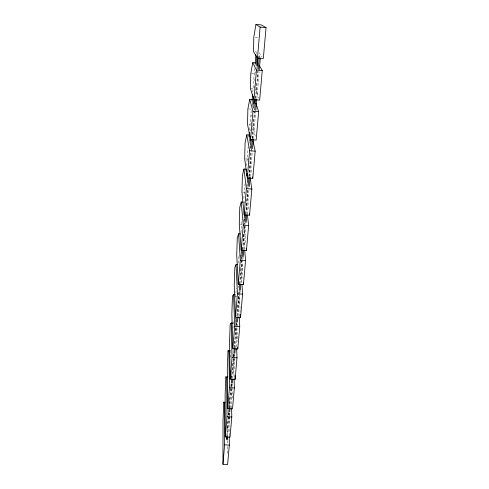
<?xml version="1.0" encoding="UTF-8"?>
<svg xmlns="http://www.w3.org/2000/svg" width="489" height="489" viewBox="0 0 489 489"><rect width="100%" height="100%" fill="white"/><g stroke="black" fill="none" stroke-linecap="round" stroke-linejoin="round"><path stroke-width="0.37" stroke-dasharray="2.44 1.83" d="M244.133 219.041L243.999 224.372L245.808 243.852M241.627 259.066L241.438 252.336M230.466 357.331L230.912 352.007M232.892 328.449L233.467 321.609M235.515 297.288L236.279 288.168M238.387 263.088L239.023 255.49M240.943 232.691L242.024 219.769M243.815 198.491L245.032 184.047M246.56 165.808L248.161 146.81M249.567 130.092L251.224 110.331M252.758 92.091L254.738 68.527M244.402 203.118L244.531 201.596M248.064 160.508L248.192 158.283M249.482 143.088L249.671 141.498M250.509 130.924L250.637 129.408M251.083 124.09L251.212 122.568M251.731 116.486L251.859 114.97M252.562 106.608L252.825 104.236M254.109 88.368L254.298 86.095M254.751 80.771L254.879 79.255M255.392 73.173L255.521 71.651M235.423 321.01L235.68 317.972M238.271 287.556L238.4 286.034M240.863 257.147L241.248 252.581M243.907 221.407L244.097 219.127M246.945 185.673L247.141 183.393M250.117 148.418L250.313 146.138M235.325 323.18L235.777 317.856M240.894 257.807L241.346 252.489M243.999 221.328L244.194 219.048M246.914 187.122L247.238 183.32M250.221 148.356L250.411 146.077M228.595 412.918L227.293 428.119L226.389 428.071M229.054 407.6L231.138 383.278L231.615 408.009M231.529 378.718L233.357 357.441M233.418 356.677L233.681 353.639M234.2 347.557L236.352 322.477M236.939 315.637L239.09 290.558M239.677 283.718L241.957 257.116M242.611 249.518L244.891 222.917M245.674 213.797L248.021 186.437M248.87 176.553L251.218 149.194M252.128 138.558L254.476 111.199M255.582 98.277L257.929 70.917M259.103 57.237L259.231 55.715L260.386 57.396L259.237 57.299L258.492 56.186M226.719 436.127L228.748 412.545M229.139 407.979L230.9 387.441M230.967 386.683L231.291 382.881M231.682 378.315L233.773 353.975M234.298 347.887L236.187 325.827M236.254 325.063L236.45 322.783M237.037 315.937L239.255 290.075M239.781 283.987L241.872 259.647M241.933 258.883L242.067 257.361M242.721 249.757L245.001 223.131M245.79 214.005L248.009 188.143M248.987 176.731L251.34 149.347M252.251 138.693L254.604 111.309M255.71 98.381L258.064 70.991M227.654 436.176L229.359 416.402M229.427 415.638L229.689 412.6M230.087 408.034L231.859 387.496M231.927 386.738L232.257 382.936M232.648 378.37L234.751 354.03M235.276 347.948L237.446 322.844M238.039 315.998L239.812 295.466M240.075 292.422L240.209 290.9M240.863 283.296L242.905 259.714M242.966 258.956L243.1 257.434M243.822 249.066L245.924 224.726M246.847 214.078L249.084 188.216M250.068 176.81L252.171 152.47M253.357 138.778L255.655 112.158M256.841 98.466L259.139 71.846M235.405 296.383L236.878 296.475M239.372 255.179L241.364 255.307M239.958 224.096L241.982 224.231M242.617 192.055L245.362 192.25M245.38 158.864L248.167 159.072M248.577 108.906L251.358 109.126M248.95 124.518L250.368 124.628M250.478 88.729L253.375 88.955M251.487 73.711L255.026 73.992M255.02 51.816L256.493 51.932M255.221 37.268L258.828 37.567M259.121 52.69L262.067 56.73M256.083 52.567L256.737 53.558M255.545 89.126L258.895 98.057M252.672 125.514L255.46 137.146M251.908 135.954L252.532 138.852M249.94 161.388L252.165 174.689M248.84 169.377L249.952 176.663M246.914 193.821L248.822 209.304M246.193 203.815L247.373 214.261M243.308 234.127L244.598 249.17M241.682 259.824L243.009 278.626M240.832 267.11L241.914 283.626M239.09 290.454L239.213 292.703M239.255 293.449L240.227 311.426M238.259 296.847L239.255 316.658M236.682 322.465L236.872 327.013M236.902 327.771L237.465 341.42M235.692 323.284L236.603 347.3M234.304 353.541L234.793 369.537M233.4 354.091L233.467 356.347M233.485 357.098L234.078 378.162M231.658 369.965L231.841 378.345M231.945 382.911L232.03 386.726M232.043 387.484L232.281 398.15M229.445 398.48L229.579 407.581M229.659 412.893L229.708 415.925M229.72 416.683L229.842 425.027M228.809 405.589L228.84 407.869M228.901 412.423L228.938 415.461M228.95 416.218L229.219 436.732M227.281 426.903L227.361 435.937M227.403 440.455L227.428 443.468M227.452 446.481L227.513 453.254"/><path stroke-width="0.73" d="M229.219 436.732L229.323 445.088L227.611 464.55L222.96 464.318L223.015 420.65L223.754 402.16L225.136 402.233M230.374 350.913L227.978 350.839L227.293 368.95L227.697 408.553L232.513 408.816L234.353 387.942L234.097 378.914M227.935 377.013L225.832 376.891L225.123 395.21L225.288 436.915L230.019 437.166L231.792 417.013L231.627 408.761M246.114 171.132L246.242 169.61M248.993 136.932L249.372 132.372M251.994 101.211L252.568 94.371M255.124 63.967L255.888 54.847M246.774 175.716L246.969 173.436M249.732 140.734L250.123 136.174M252.825 104.236L253.467 96.633M256.102 65.459L256.878 56.333M222.96 464.318L224.61 444.843L224.518 403.835L223.754 402.16M225.288 436.915L227 416.756L226.676 377.752L225.832 376.891M227.697 408.553L229.469 387.667L228.907 350.827M236.658 348.804L237 357.814L235.099 379.446L230.197 379.164L232.037 357.52L231.211 323.015L232.703 323.101M239.292 317.416L239.751 326.56L237.776 348.999L232.782 348.706L234.689 326.255L233.589 294.274L235.105 294.366M241.963 284.372L242.599 294.133L240.551 317.422L235.466 317.11L237.446 293.81L236.046 264.555L237.373 264.641M244.659 249.922L245.564 260.454L243.436 284.641L238.253 284.311L240.313 260.111L238.595 233.809L240.612 233.95M247.458 215.007L248.644 225.453L246.432 250.594L241.15 250.24L243.29 225.087L241.23 201.988L243.284 202.128M250.062 177.391L251.841 189.054L249.543 215.203L244.164 214.83L246.383 188.668L243.962 169.023L246.053 169.17M252.996 141.021L255.172 151.162L252.782 178.381L247.293 177.99L249.604 150.753L246.786 134.854L249.628 135.068M255.918 103.307L258.644 111.694L256.15 140.056L250.551 139.634L252.966 111.26L249.72 99.42L252.611 99.646M259.372 65.557L262.263 70.544L259.665 100.117L253.95 99.67L256.462 70.08L252.77 62.641L255.71 62.879M257.489 57.989L260.117 27.109L255.93 24.45L253.779 37.152L253.54 51.693L257.489 57.989L263.327 58.466L266.04 27.604L261.181 24.89L255.93 24.45M250.765 140.814L250.9 139.292M253.938 103.558L254.262 99.756M257.177 65.544L257.886 57.182M241.413 251.731L241.542 250.209M244.262 218.283L244.586 214.482M247.306 182.562L247.691 178.002M250.478 145.319L250.998 139.237M253.65 108.069L254.366 99.713M257.018 68.546L257.923 57.904M227.587 436.934L227.391 439.22L226.462 439.171L226.658 436.885M228.809 411.787L229.072 408.743M231.291 382.881L231.621 379.073M233.84 353.211L234.231 348.645M236.517 322.025L236.908 317.459M239.255 290.075L239.781 283.987M242.128 256.603L242.721 249.757M245.068 222.373L245.722 214.763M248.204 185.857L248.919 177.489M251.401 148.583L252.19 139.457M254.732 109.787L255.649 99.139M258.192 69.475L259.176 58.063M229.757 411.836L230.019 408.792M232.257 382.936L232.581 379.128M234.818 353.272L235.215 348.706M237.513 322.086L237.972 316.762M240.276 290.142L240.802 284.054M243.167 256.67L243.76 249.83M246.126 222.446L246.78 214.842M249.213 186.694L250.001 177.568M252.501 148.668L253.29 139.536M255.784 110.636L256.774 99.224M259.335 69.566L260.319 58.154M252.77 62.641L250.778 73.656L250.478 88.729L253.95 99.67M249.72 99.42L247.88 108.858L247.526 124.414L250.551 139.634M246.786 134.854L245.087 142.819L244.677 158.815L247.293 177.99M243.962 169.023L242.391 175.612L241.933 192.006L244.164 214.83M241.23 201.988L239.787 207.293L239.28 224.048L241.15 250.24M238.595 233.809L237.269 237.917L236.719 255.001L238.253 284.311M236.046 264.555L234.83 267.538L234.249 284.922L235.466 317.11M233.589 294.274L232.471 296.2L231.853 313.852L232.782 348.706M231.211 323.015L230.191 323.95L229.537 341.848L230.197 379.164M224.61 444.843L229.323 445.088M227 416.756L231.792 417.013M229.469 387.667L234.353 387.942M227.978 350.839L230.111 350.961M232.037 357.52L237 357.814M234.689 326.255L239.751 326.56M237.446 293.81L242.599 294.133M240.313 260.111L245.564 260.454M243.29 225.087L248.644 225.453M246.383 188.668L251.841 189.054M249.604 150.753L255.172 151.162M252.966 111.26L258.644 111.694M256.462 70.08L262.263 70.544M260.117 27.109L266.04 27.604M252.532 176.908L252.782 178.381M249.359 213.724L249.543 215.203M246.224 248.345L246.432 250.594M243.277 282.385L243.436 284.641M240.392 314.421L240.551 317.422M237.715 347.483L237.776 348.999M234.983 375.631L235.099 379.446M227.373 437.001L227.391 439.22M226.444 436.952L226.462 439.171"/></g></svg>
